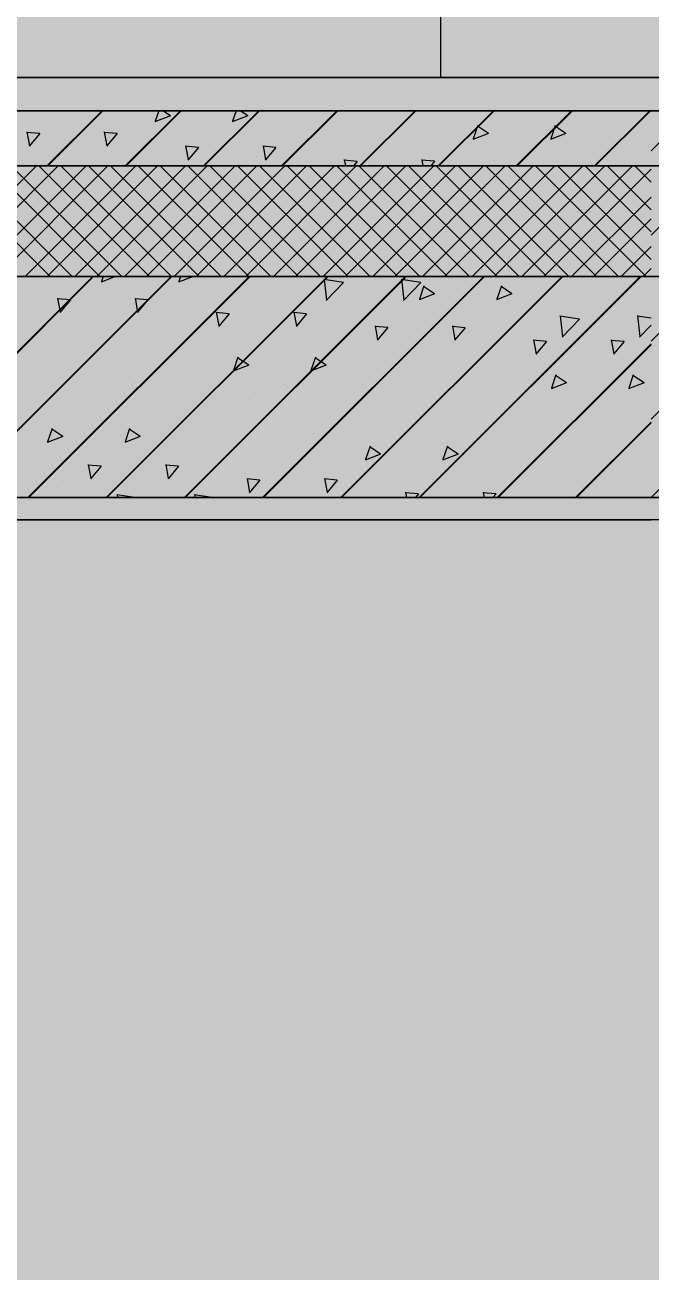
# Model space of a CAD drawing. Header units: inches. Extents: x 143994 to 247866, y 243815 to 272761.
# Drawn here: x 229372 to 229938, y 263046 to 264174 of the extents above; entities that cross this region are included whole.
import ezdxf

# ---------------------------------------------------------------- set-up
doc = ezdxf.new("R2010")
doc.units = ezdxf.units.IN
doc.header["$LTSCALE"] = 1000
doc.header["$MEASUREMENT"] = 0
doc.linetypes.add('DASH', pattern=[0.35, 0.25, -0.1])
doc.layers.get('DEFPOINTS').update_dxf_attribs({"color": 62})
for name, color, linetype in [('0-p5', 5, 'Continuous'), ('0-p7', 7, 'Continuous'), ('0-p9', 9, 'Continuous'), ('0-建筑1F', 127, 'Continuous'), ('0-建筑2F', 127, 'Continuous'), ('00给水管件', 32, 'Continuous'), ('A-S-face(建筑粉刷线)', 136, 'Continuous'), ('A-Wall-Patn', 255, 'Continuous'), ('PUB_HATCH', 8, 'Continuous')]:
    doc.layers.add(name, color=color, linetype=linetype)
for name, color, linetype, lineweight in [('A-M-Stone', 11, 'Continuous', 15), ('A-Wall', 254, 'Continuous', 35), ('W-保温层', 8, 'Continuous', 13)]:
    doc.layers.add(name, color=color, linetype=linetype, lineweight=lineweight)
doc.styles.get("Standard").update_dxf_attribs({"font": 'arial.ttf'})
doc.linetypes.add('R_WATER_SUPPLY', pattern='A,3,-0.2,["R",Standard,S=0.3,R=0,X=-0.1,Y=-0.15],-0.2', length=3.4)

# ---------------------------------------------------------------- blocks, each defined once
blk = doc.blocks.new('144')
at = {"layer": 'A-M-Stone', "color": 127}
blk.add_line((645386.9, -376030.3), (644686.9, -376030.3), dxfattribs=at)
at = {"layer": 'A-S-face(建筑粉刷线)', "color": 127}
blk.add_line((644686.9, -376430.3), (645386.9, -376430.3), dxfattribs=at)
at = {"layer": 'A-Wall', "color": 127}
for p, q in [((645386.9, -376060.3), (644686.9, -376060.3)), ((644686.9, -376110.3), (645386.9, -376110.3)), ((645386.9, -376210.3), (644686.9, -376210.3)), ((644686.9, -376410.3), (645386.9, -376410.3))]:
    blk.add_line(p, q, dxfattribs=at)
at = {"layer": 'PUB_HATCH', "color": 127, "linetype": 'Continuous'}
for p, q in [((644891.5, -376060.3), (644841.5, -376110.3)), ((644861.9, -376068.3), (644861.9, -376068.3)), ((644962.3, -376060.3), (644912.3, -376110.3)), ((644952.4, -376064.9), (644938.4, -376070.3)), ((644941.9, -376060.3), (644938.7, -376069.8)), ((644952.4, -376064.9), (644945.6, -376060.3)), ((644969.9, -376069.8), (644969.9, -376069.8)), ((645033, -376060.3), (644983, -376110.3)), ((645103.7, -376060.3), (645053.7, -376110.3)), ((645174.4, -376060.3), (645124.4, -376110.3)), ((645245.1, -376060.3), (645195.1, -376110.3)), ((645315.8, -376060.3), (645265.8, -376110.3)), ((645386.5, -376060.3), (645336.5, -376110.3)), ((645370.7, -376066.1), (645370.7, -376066.1)), ((645386.9, -376096.5), (645423.2, -376060.3)), ((644834.4, -376081), (644822.4, -376079.9)), ((644822.7, -376079.4), (644825, -376092)), ((644834.4, -376081), (644824.7, -376092.5)), ((645173.4, -376071.3), (645173.4, -376071.3)), ((645239.9, -376080.9), (645225.9, -376086.3)), ((645230.2, -376073.7), (645226.2, -376085.8)), ((645239.9, -376080.9), (645229.9, -376074.2)), ((645268.1, -376080.2), (645268.1, -376080.2)), ((644843.6, -376086.4), (644843.6, -376086.4)), ((644966.2, -376092), (644968.5, -376104.5)), ((645056.7, -376091.3), (645056.7, -376091.3)), ((644923.3, -376096.8), (644923.3, -376096.8)), ((644977.8, -376093.5), (644965.9, -376092.5)), ((644977.8, -376093.5), (644968.2, -376105)), ((645030.1, -376101.3), (645030.1, -376101.3)), ((645167, -376093), (645167, -376093)), ((645295.2, -376098.9), (645295.2, -376098.9)), ((645063.2, -376108), (645063.2, -376108)), ((645121.3, -376106.1), (645109.3, -376105)), ((645109.6, -376104.5), (645110.7, -376110.3)), ((645121.3, -376106.1), (645117.8, -376110.3)), ((645136.8, -376105.8), (645136.8, -376105.8)), ((645245.1, -376105.5), (645245.1, -376105.5)), ((644883, -376210.3), (644686.9, -376406.3)), ((644953.7, -376210.3), (644753.7, -376410.3)), ((645024.4, -376210.3), (644824.4, -376410.3)), ((644902.9, -376210.3), (644889.8, -376215.3)), ((644891.6, -376210.3), (644890.1, -376214.8)), ((645095.1, -376210.3), (644895.1, -376410.3)), ((645165.8, -376210.3), (644965.8, -376410.3)), ((644990.5, -376211), (644990.5, -376211)), ((645236.5, -376210.3), (645036.5, -376410.3)), ((645108.8, -376215.7), (645091, -376213)), ((645091.3, -376212.6), (645093.5, -376231.6)), ((645108.8, -376215.7), (645093.2, -376231.9)), ((645307.2, -376210.3), (645107.2, -376410.3)), ((645377.9, -376210.3), (645177.9, -376410.3)), ((645203.8, -376212), (645203.8, -376212)), ((645263.2, -376213.4), (645263.2, -376213.4)), ((645310.6, -376216.5), (645310.6, -376216.5)), ((644864.6, -376227.5), (644864.6, -376227.5)), ((644940.4, -376217.6), (644940.4, -376217.6)), ((645064.4, -376225.2), (645064.4, -376225.2)), ((645162.2, -376226.2), (645162.2, -376226.2)), ((645191.2, -376226), (645177.2, -376231.3)), ((645181.6, -376218.8), (645177.5, -376230.8)), ((645191.2, -376226), (645181.3, -376219.3)), ((644862.1, -376231.4), (644850.2, -376230.4)), ((644850.5, -376229.9), (644852.8, -376242.4)), ((644862.1, -376231.4), (644852.5, -376242.9)), ((644947.8, -376245.2), (644947.8, -376245.2)), ((645005.6, -376244), (644993.6, -376242.9)), ((644993.9, -376242.4), (644996.3, -376255)), ((645005.6, -376244), (644996, -376255.5)), ((645058.3, -376241.2), (645058.3, -376241.2)), ((645322.2, -376248.8), (645304.4, -376246.1)), ((645304.7, -376245.7), (645306.9, -376264.7)), ((645322.2, -376248.8), (645306.6, -376265)), ((645316.3, -376240), (645316.3, -376240)), ((644955.6, -376255.3), (644955.6, -376255.3)), ((645149, -376256.5), (645137.1, -376255.5)), ((645137.4, -376255), (645139.7, -376267.5)), ((645149, -376256.5), (645139.4, -376268)), ((645190, -376256.6), (645190, -376256.6)), ((644831.1, -376265.3), (644831.1, -376265.3)), ((644854.6, -376268.1), (644854.6, -376268.1)), ((645139.9, -376263.2), (645139.9, -376263.2)), ((645386.9, -376272), (645248.6, -376410.3)), ((645292.5, -376269.1), (645280.5, -376268)), ((645280.8, -376267.5), (645283.2, -376280.1)), ((645292.5, -376269.1), (645282.9, -376280.6)), ((645363.5, -376265.9), (645363.5, -376265.9)), ((645013.5, -376283.3), (645009.5, -376295.3)), ((645023.2, -376290.5), (645013.2, -376283.8)), ((645064.2, -376273.2), (645064.2, -376273.2)), ((645260.8, -376280), (645260.8, -376280)), ((644937.8, -376289.8), (644937.8, -376289.8)), ((645023.2, -376290.5), (645009.2, -376295.8)), ((645159.7, -376292.8), (645159.7, -376292.8)), ((644844.6, -376300.7), (644844.6, -376300.7)), ((644887.8, -376296.4), (644887.8, -376296.4)), ((644951.3, -376305.2), (644951.3, -376305.2)), ((645289.4, -376304.5), (645289.4, -376304.5)), ((645310.6, -376306.5), (645296.6, -376311.9)), ((645300.9, -376299.3), (645296.9, -376311.4)), ((645310.6, -376306.5), (645300.6, -376299.8)), ((645055.9, -376307.8), (645055.9, -376307.8)), ((645058.1, -376309.7), (645058.1, -376309.7)), ((645164.9, -376314.2), (645164.9, -376314.2)), ((645339.4, -376308.9), (645339.4, -376308.9)), ((644953.2, -376321.8), (644953.2, -376321.8)), ((645172.8, -376324.5), (645172.8, -376324.5)), ((645263.7, -376318.9), (645263.7, -376318.9)), ((645271.6, -376318.7), (645271.6, -376318.7)), ((645378.4, -376323.2), (645378.4, -376323.2)), ((644852.2, -376334.6), (644852.2, -376334.6)), ((645137.4, -376335.5), (645137.4, -376335.5)), ((645361, -376332.4), (645361, -376332.4)), ((644845.5, -376347.8), (644841.4, -376359.9)), ((644855.1, -376355), (644845.2, -376348.3)), ((645056.1, -376344.5), (645056.1, -376344.5)), ((645087.3, -376342.1), (645087.3, -376342.1)), ((645258.3, -376346.5), (645258.3, -376346.5)), ((645386.9, -376342.7), (645319.4, -376410.3)), ((644855.1, -376355), (644841.1, -376360.4)), ((645011.5, -376352.1), (645011.5, -376352.1)), ((645157.3, -376359.3), (645157.3, -376359.3)), ((644885.2, -376368.7), (644885.2, -376368.7)), ((644939.5, -376364.6), (644939.5, -376364.6)), ((645053.4, -376374.3), (645053.4, -376374.3)), ((645142.5, -376371), (645128.5, -376376.4)), ((645132.9, -376363.8), (645128.8, -376375.9)), ((645142.5, -376371), (645132.6, -376364.3)), ((644822.9, -376384.6), (644822.9, -376384.6)), ((644835.2, -376375.3), (644835.2, -376375.3)), ((644869.4, -376380), (644869.4, -376380)), ((644889.9, -376381.9), (644877.9, -376380.8)), ((644878.2, -376380.3), (644880.5, -376392.9)), ((644889.9, -376381.9), (644880.3, -376393.4)), ((644976.1, -376384.5), (644976.1, -376384.5)), ((645336.9, -376381.2), (645336.9, -376381.2)), ((645365.8, -376374.5), (645365.8, -376374.5)), ((644950.7, -376388.4), (644950.7, -376388.4)), ((645033.3, -376394.4), (645021.4, -376393.4)), ((645021.7, -376392.9), (645024, -376405.4)), ((645033.3, -376394.4), (645023.7, -376405.9)), ((645082.9, -376389), (645082.9, -376389)), ((645189.7, -376393.5), (645189.7, -376393.5)), ((645249.2, -376394.5), (645249.2, -376394.5)), ((645286.8, -376387.8), (645286.8, -376387.8)), ((644849.7, -376401.2), (644849.7, -376401.2)), ((644920.2, -376410.3), (644904, -376407.8)), ((644904.3, -376407.4), (644904.7, -376410.3)), ((644911.6, -376406.8), (644911.6, -376406.8)), ((645176.8, -376407), (645164.8, -376405.9)), ((645165.1, -376405.4), (645166, -376410.3)), ((645176.8, -376407), (645174, -376410.3)), ((645211.1, -376397.8), (645211.1, -376397.8)), ((645296.4, -376398), (645296.4, -376398)), ((645358.6, -376399), (645358.6, -376399))]:
    blk.add_line(p, q, dxfattribs=at)
at = {"layer": 'W-保温层', "color": 127, "linetype": 'Continuous'}
for p, q in [((644851.1, -376110.3), (644751.1, -376210.3)), ((644763.5, -376110.3), (644863.5, -376210.3)), ((644896, -376110.3), (644796, -376210.3)), ((644808.4, -376110.3), (644908.4, -376210.3)), ((644940.9, -376110.3), (644840.9, -376210.3)), ((644853.3, -376110.3), (644953.3, -376210.3)), ((644985.8, -376110.3), (644885.8, -376210.3)), ((644898.2, -376110.3), (644998.2, -376210.3)), ((645030.7, -376110.3), (644930.7, -376210.3)), ((644943.1, -376110.3), (645043.1, -376210.3)), ((645075.6, -376110.3), (644975.6, -376210.3)), ((644988, -376110.3), (645088, -376210.3)), ((645120.5, -376110.3), (645020.5, -376210.3)), ((645032.9, -376110.3), (645132.9, -376210.3)), ((645165.4, -376110.3), (645065.4, -376210.3)), ((645077.8, -376110.3), (645177.8, -376210.3)), ((645210.3, -376110.3), (645110.3, -376210.3)), ((645122.7, -376110.3), (645222.7, -376210.3)), ((645255.2, -376110.3), (645155.2, -376210.3)), ((645167.6, -376110.3), (645267.6, -376210.3)), ((645300.1, -376110.3), (645200.1, -376210.3)), ((645212.5, -376110.3), (645312.5, -376210.3)), ((645345, -376110.3), (645245, -376210.3)), ((645257.4, -376110.3), (645357.4, -376210.3)), ((645386.9, -376113.3), (645289.9, -376210.3)), ((645302.3, -376110.3), (645386.9, -376194.9)), ((645347.2, -376110.3), (645386.9, -376150)), ((645386.9, -376158.2), (645334.8, -376210.3)), ((645386.9, -376203.1), (645379.7, -376210.3))]:
    blk.add_line(p, q, dxfattribs=at)
blk = doc.blocks.new('1442323')
at = {"layer": 'A-M-Stone', "color": 127}
for p, q in [((687436.9, -376119.3), (686736.9, -376119.3)), ((688216.9, -376119.3), (687436.9, -376119.3))]:
    blk.add_line(p, q, dxfattribs=at)
at = {"layer": 'A-S-face(建筑粉刷线)', "color": 127}
for p, q in [((687436.9, -376519.3), (686736.9, -376519.3)), ((687811.9, -376519.3), (687436.9, -376519.3))]:
    blk.add_line(p, q, dxfattribs=at)
at = {"layer": 'A-Wall', "color": 127}
for p, q in [((687436.9, -376149.3), (686736.9, -376149.3)), ((688186.9, -376149.3), (687436.9, -376149.3)), ((686736.9, -376199.3), (687436.9, -376199.3)), ((687436.9, -376199.3), (688136.9, -376199.3)), ((687436.9, -376299.3), (686736.9, -376299.3)), ((688036.9, -376299.3), (687436.9, -376299.3)), ((686736.9, -376499.3), (687436.9, -376499.3)), ((687436.9, -376499.3), (687836.9, -376499.3))]:
    blk.add_line(p, q, dxfattribs=at)
at = {"layer": 'PUB_HATCH', "color": 127, "linetype": 'Continuous'}
for p, q in [((686940.8, -376149.3), (686890.8, -376199.3)), ((687011.5, -376149.3), (686961.5, -376199.3)), ((686981.9, -376157.4), (686981.9, -376157.4)), ((687082.3, -376149.3), (687032.3, -376199.3)), ((687072.4, -376153.9), (687058.4, -376159.3)), ((687061.9, -376149.3), (687058.7, -376158.8)), ((687072.4, -376153.9), (687065.6, -376149.3)), ((687089.9, -376158.8), (687089.9, -376158.8)), ((687153, -376149.3), (687103, -376199.3)), ((687223.7, -376149.3), (687173.7, -376199.3)), ((687294.4, -376149.3), (687244.4, -376199.3)), ((687365.1, -376149.3), (687315.1, -376199.3)), ((687435.8, -376149.3), (687385.8, -376199.3)), ((686954.4, -376170), (686942.4, -376169)), ((686942.7, -376168.5), (686945, -376181)), ((686954.4, -376170), (686944.7, -376181.5)), ((687293.4, -376160.3), (687293.4, -376160.3)), ((687359.9, -376170), (687345.9, -376175.3)), ((687350.2, -376162.8), (687346.2, -376174.8)), ((687359.9, -376170), (687349.9, -376163.3)), ((687388.1, -376169.2), (687388.1, -376169.2)), ((686878, -376172.3), (686878, -376172.3)), ((686913.5, -376182), (686913.5, -376182)), ((686936.6, -376181.3), (686936.6, -376181.3)), ((686963.6, -376175.4), (686963.6, -376175.4)), ((687097.8, -376182.6), (687085.9, -376181.5)), ((687086.2, -376181), (687088.5, -376193.6)), ((687097.8, -376182.6), (687088.2, -376194.1)), ((687176.7, -376180.3), (687176.7, -376180.3)), ((687287, -376182), (687287, -376182)), ((687043.3, -376185.8), (687043.3, -376185.8)), ((687150.1, -376190.3), (687150.1, -376190.3)), ((687229.6, -376193.6), (687230.7, -376199.3)), ((687415.2, -376187.9), (687415.2, -376187.9)), ((687183.2, -376197), (687183.2, -376197)), ((687241.3, -376195.1), (687229.3, -376194.1)), ((687241.3, -376195.1), (687237.8, -376199.3)), ((687256.8, -376194.8), (687256.8, -376194.8)), ((687365.1, -376194.5), (687365.1, -376194.5)), ((686932.3, -376299.3), (686736.9, -376494.6)), ((687003, -376299.3), (686803, -376499.3)), ((686873.1, -376305.5), (686873.1, -376305.5)), ((687073.7, -376299.3), (686873.7, -376499.3)), ((687144.4, -376299.3), (686944.4, -376499.3)), ((687022.9, -376299.3), (687009.8, -376304.4)), ((687011.6, -376299.3), (687010.1, -376303.9)), ((687215.1, -376299.3), (687015.1, -376499.3)), ((687060.4, -376306.6), (687060.4, -376306.6)), ((687285.8, -376299.3), (687085.8, -376499.3)), ((687110.5, -376300), (687110.5, -376300)), ((687356.5, -376299.3), (687156.5, -376499.3)), ((687228.8, -376304.7), (687211, -376302)), ((687211.3, -376301.6), (687213.5, -376320.6)), ((687228.8, -376304.7), (687213.2, -376321)), ((687427.2, -376299.3), (687227.2, -376499.3)), ((687323.8, -376301), (687323.8, -376301)), ((687383.2, -376302.4), (687383.2, -376302.4)), ((687430.6, -376305.5), (687430.6, -376305.5)), ((687436.9, -376357.7), (687495.3, -376299.3)), ((687436.9, -376428.4), (687566, -376299.3)), ((687436.9, -376499.1), (687636.7, -376299.3)), ((686903.2, -376310.4), (686903.2, -376310.4)), ((686984.6, -376316.6), (686984.6, -376316.6)), ((687184.4, -376314.2), (687184.4, -376314.2)), ((687282.2, -376315.2), (687282.2, -376315.2)), ((687311.2, -376315), (687297.2, -376320.4)), ((687301.6, -376307.8), (687297.5, -376319.9)), ((687311.2, -376315), (687301.3, -376308.3)), ((686982.1, -376320.5), (686970.2, -376319.4)), ((686970.5, -376318.9), (686972.8, -376331.4)), ((686982.1, -376320.5), (686972.5, -376331.9)), ((687436.3, -376329.1), (687436.3, -376329.1)), ((687067.8, -376334.3), (687067.8, -376334.3)), ((687125.6, -376333), (687113.6, -376332)), ((687113.9, -376331.5), (687116.3, -376344)), ((687125.6, -376333), (687116, -376344.5)), ((687178.3, -376330.2), (687178.3, -376330.2)), ((687436.9, -376337), (687424.4, -376335.1)), ((687424.7, -376334.7), (687426.9, -376353.7)), ((687075.6, -376344.3), (687075.6, -376344.3)), ((687269, -376345.6), (687257.1, -376344.5)), ((687257.4, -376344), (687259.7, -376356.5)), ((687269, -376345.6), (687259.4, -376357)), ((687310, -376345.7), (687310, -376345.7)), ((687436.9, -376343.3), (687426.6, -376354.1)), ((686951.1, -376354.3), (686951.1, -376354.3)), ((686974.6, -376357.1), (686974.6, -376357.1)), ((687184.2, -376362.2), (687184.2, -376362.2)), ((687259.9, -376352.3), (687259.9, -376352.3)), ((687436.9, -376360.3), (687297.9, -376499.3)), ((687412.5, -376358.1), (687400.5, -376357.1)), ((687400.8, -376356.6), (687403.2, -376369.1)), ((687412.5, -376358.1), (687402.9, -376369.6)), ((687133.5, -376372.3), (687129.5, -376384.4)), ((687143.2, -376379.5), (687133.2, -376372.8)), ((687380.8, -376369), (687380.8, -376369)), ((687007.8, -376385.5), (687007.8, -376385.5)), ((687057.8, -376378.9), (687057.8, -376378.9)), ((687143.2, -376379.5), (687129.2, -376384.9)), ((687279.7, -376381.8), (687279.7, -376381.8)), ((686932, -376395.4), (686932, -376395.4)), ((686964.6, -376389.7), (686964.6, -376389.7)), ((687071.3, -376394.2), (687071.3, -376394.2)), ((687175.9, -376396.8), (687175.9, -376396.8)), ((687409.4, -376393.5), (687409.4, -376393.5)), ((687430.6, -376395.5), (687416.6, -376400.9)), ((687420.9, -376388.3), (687416.9, -376400.4)), ((687430.6, -376395.5), (687420.6, -376388.8)), ((687178.1, -376398.7), (687178.1, -376398.7)), ((687284.9, -376403.2), (687284.9, -376403.2)), ((687383.7, -376407.9), (687383.7, -376407.9)), ((687391.6, -376407.7), (687391.6, -376407.7)), ((687073.2, -376410.9), (687073.2, -376410.9)), ((687292.8, -376413.6), (687292.8, -376413.6)), ((686972.2, -376423.7), (686972.2, -376423.7)), ((687257.4, -376424.6), (687257.4, -376424.6)), ((686965.5, -376436.8), (686961.4, -376448.9)), ((686975.1, -376444), (686965.2, -376437.3)), ((687131.5, -376441.1), (687131.5, -376441.1)), ((687176.1, -376433.6), (687176.1, -376433.6)), ((687207.3, -376431.2), (687207.3, -376431.2)), ((687436.9, -376431), (687368.6, -376499.3)), ((687378.3, -376435.6), (687378.3, -376435.6)), ((686975.1, -376444), (686961.1, -376449.4)), ((687252.9, -376452.8), (687248.8, -376464.9)), ((687262.5, -376460), (687252.6, -376453.3)), ((687277.3, -376448.4), (687277.3, -376448.4)), ((686882.6, -376464.5), (686882.6, -376464.5)), ((686955.2, -376464.3), (686955.2, -376464.3)), ((687005.2, -376457.8), (687005.2, -376457.8)), ((687059.5, -376453.6), (687059.5, -376453.6)), ((687173.4, -376463.4), (687173.4, -376463.4)), ((687262.5, -376460), (687248.5, -376465.4)), ((686879.4, -376474.3), (686879.4, -376474.3)), ((686942.9, -376473.6), (686942.9, -376473.6)), ((686989.4, -376469), (686989.4, -376469)), ((687009.9, -376470.9), (686997.9, -376469.9)), ((686998.2, -376469.3), (687000.5, -376481.9)), ((687009.9, -376470.9), (687000.3, -376482.4)), ((687096.1, -376473.5), (687096.1, -376473.5)), ((687070.7, -376477.4), (687070.7, -376477.4)), ((687153.3, -376483.4), (687141.4, -376482.4)), ((687141.7, -376481.9), (687144, -376494.4)), ((687153.3, -376483.4), (687143.7, -376494.9)), ((687202.9, -376478), (687202.9, -376478)), ((687309.7, -376482.5), (687309.7, -376482.5)), ((687331.1, -376486.8), (687331.1, -376486.8)), ((687369.2, -376483.5), (687369.2, -376483.5)), ((687406.8, -376476.8), (687406.8, -376476.8)), ((687416.4, -376487), (687416.4, -376487)), ((686924.8, -376491.3), (686924.8, -376491.3)), ((686969.7, -376490.2), (686969.7, -376490.2)), ((687040.2, -376499.3), (687024, -376496.8)), ((687024.3, -376496.4), (687024.7, -376499.3)), ((687031.6, -376495.9), (687031.6, -376495.9)), ((687296.8, -376496), (687284.8, -376495)), ((687285.1, -376494.4), (687286, -376499.3)), ((687296.8, -376496), (687294, -376499.3))]:
    blk.add_line(p, q, dxfattribs=at)
at = {"layer": 'W-保温层', "color": 127, "linetype": 'Continuous'}
for p, q in [((686881.3, -376199.3), (686786.9, -376293.7)), ((686793.7, -376199.3), (686893.7, -376299.3)), ((686926.2, -376199.3), (686826.2, -376299.3)), ((686838.6, -376199.3), (686938.6, -376299.3)), ((686971.1, -376199.3), (686871.1, -376299.3)), ((686883.5, -376199.3), (686983.5, -376299.3)), ((687016, -376199.3), (686916, -376299.3)), ((686928.4, -376199.3), (687028.4, -376299.3)), ((687060.9, -376199.3), (686960.9, -376299.3)), ((686973.3, -376199.3), (687073.3, -376299.3)), ((687105.8, -376199.3), (687005.8, -376299.3)), ((687018.2, -376199.3), (687118.2, -376299.3)), ((687150.7, -376199.3), (687050.7, -376299.3)), ((687063.1, -376199.3), (687163.1, -376299.3)), ((687195.6, -376199.3), (687095.6, -376299.3)), ((687108, -376199.3), (687208, -376299.3)), ((687240.5, -376199.3), (687140.5, -376299.3)), ((687152.9, -376199.3), (687252.9, -376299.3)), ((687285.4, -376199.3), (687185.4, -376299.3)), ((687197.8, -376199.3), (687297.8, -376299.3)), ((687330.3, -376199.3), (687230.3, -376299.3)), ((687242.7, -376199.3), (687342.7, -376299.3)), ((687375.2, -376199.3), (687275.2, -376299.3)), ((687287.6, -376199.3), (687387.6, -376299.3)), ((687420.1, -376199.3), (687320.1, -376299.3)), ((687332.5, -376199.3), (687432.5, -376299.3)), ((687377.4, -376199.3), (687436.9, -376258.8)), ((687422.3, -376199.3), (687436.9, -376213.9)), ((687436.9, -376261.9), (687499.5, -376199.3)), ((687436.9, -376227.4), (687365, -376299.3)), ((687436.9, -376272.3), (687409.9, -376299.3))]:
    blk.add_line(p, q, dxfattribs=at)
blk = doc.blocks.new('角阀4')
at = {"layer": '00给水管件'}
for p, q in [((-1796174.7, -258911.5), (-1796091, -258911.5)), ((-1796132.8, -258992.3), (-1796132.8, -258911.5))]:
    blk.add_line(p, q, dxfattribs=at)
blk.add_circle((-1796132.8, -258992.3), 37.9, dxfattribs=at)
blk = doc.blocks.new('A$C6F0D20D9')
at = {"layer": '00给水管件', "linetype": 'R_WATER_SUPPLY', "xscale": -1, "rotation": 90.00024275801658}
blk.add_blockref('角阀4', (-259069.8, -1796308.9), dxfattribs=at)
blk = doc.blocks.new('A$C774F656B')
at = {"layer": '0-p5', "linetype": 'DASH', "ltscale": 5}
for points in [[(-165, 0), (555, 0), (555, 920), (-165, 920)], [(75, 240), (315, 240), (315, 680), (75, 680)]]:
    blk.add_lwpolyline(points, close=True, dxfattribs=at)
at = {"layer": '0-p7'}
blk.add_lwpolyline([(45, 210), (345, 210), (345, 710), (45, 710)], close=True, dxfattribs=at)
at = {"layer": '0-p9'}
for points in [[(90, 667.5, 1), (90, 652.5), (168.8, 652.5, 1), (168.8, 667.5)], [(300, 667.5, -1), (300, 652.5), (221.3, 652.5, -1), (221.3, 667.5)], [(90, 622.5, 1), (90, 607.5), (168.8, 607.5, 1), (168.8, 622.5)], [(300, 622.5, -1), (300, 607.5), (221.3, 607.5, -1), (221.3, 622.5)], [(90, 577.5, 1), (90, 562.5), (168.8, 562.5, 1), (168.8, 577.5)], [(300, 577.5, -1), (300, 562.5), (221.3, 562.5, -1), (221.3, 577.5)], [(90, 532.5, 1), (90, 517.5), (168.8, 517.5, 1), (168.8, 532.5)], [(300, 532.5, -1), (300, 517.5), (221.3, 517.5, -1), (221.3, 532.5)], [(90, 487.5, 1), (90, 472.5), (168.8, 472.5, 1), (168.8, 487.5)], [(300, 487.5, -1), (300, 472.5), (221.3, 472.5, -1), (221.3, 487.5)], [(90, 442.5, 1), (90, 427.5), (168.8, 427.5, 1), (168.8, 442.5)], [(300, 442.5, -1), (300, 427.5), (221.3, 427.5, -1), (221.3, 442.5)], [(90, 397.5, 1), (90, 382.5), (168.8, 382.5, 1), (168.8, 397.5)], [(300, 397.5, -1), (300, 382.5), (221.3, 382.5, -1), (221.3, 397.5)], [(90, 352.5, 1), (90, 337.5), (168.8, 337.5, 1), (168.8, 352.5)], [(300, 352.5, -1), (300, 337.5), (221.3, 337.5, -1), (221.3, 352.5)], [(90, 307.5, 1), (90, 292.5), (168.8, 292.5, 1), (168.8, 307.5)], [(300, 307.5, -1), (300, 292.5), (221.3, 292.5, -1), (221.3, 307.5)], [(90, 247.5, -1), (90, 262.5), (168.8, 262.5, -1), (168.8, 247.5)], [(300, 247.5, 1), (300, 262.5), (221.3, 262.5, 1), (221.3, 247.5)]]:
    blk.add_lwpolyline(points, format="xyb", close=True, dxfattribs=at)
blk = doc.blocks.new('FGHGD')
at = {"layer": 'DEFPOINTS', "xscale": -1}
blk.add_blockref('A$C774F656B', (-102941.5, 259334.4), dxfattribs=at)
at = {"layer": 'DEFPOINTS', "rotation": 270}
blk.add_blockref('A$C6F0D20D9', (-102789.7, 259304.4), dxfattribs=at)

msp = doc.modelspace()

# ---------------------------------------------------------------- hatches: boundary and pattern name
at = {"layer": 'DEFPOINTS'}
h = msp.add_hatch(dxfattribs=at)
h.set_pattern_fill('ANSI31', color=250)
h.set_pattern_definition([(45, (0, 0), (-1.122532015, 1.122532015), [])])
h.paths.add_polyline_path([(247866.03, 243814.78), (223286.02, 243814.78), (223286.02, 270814.78), (247866.03, 270814.78)])

# ---------------------------------------------------------------- linework, layer by layer
at = {"layer": 'A-Wall-Patn'}
for p, q in [((225238.2, 264096.1), (230688.2, 264096.1)), ((225588.2, 263746.1), (230338.2, 263746.1))]:
    msp.add_line(p, q, dxfattribs=at)
at = {"layer": 'A-Wall-Patn', "color": 11}
msp.add_lwpolyline([(215828.2, 253131.1), (215828.2, 260486.1), (217958.2, 260486.1), (217958.2, 264126.1), (222398.2, 264126.1), (222398.2, 264396.1), (223398.2, 264396.1), (223398.2, 260436.1), (225208.2, 260436.1), (225208.2, 264126.1), (230718.2, 264126.1), (230718.2, 258286.1), (232358.2, 258286.1), (232358.2, 261926.1), (237483.2, 261926.1), (237483.2, 262196.1), (238483.2, 262196.1), (238483.2, 261926.1), (242918.2, 261926.1), (242918.2, 258286.1), (245048.2, 258286.1), (245048.2, 250931.1)], dxfattribs=at)
at = {"layer": 'DEFPOINTS'}
msp.add_lwpolyline([(225358.2, 267801.1), (230468.15, 267801.1), (230468.15, 264126.1), (229238.2, 264126.1), (229238.2, 264226.1), (229218.2, 264226.1), (229218.2, 263946.1), (228698.2, 263946.1), (228698.2, 264066.1), (228638.2, 264066.1)], dxfattribs=at)

# ---------------------------------------------------------------- block references
at = {"layer": '0-建筑1F'}
msp.add_blockref('144', (-415448.72, 640156.38), dxfattribs=at)
at = {"layer": '0-建筑2F'}
msp.add_blockref('1442323', (-457498.72, 640245.41), dxfattribs=at)
at = {"layer": 'DEFPOINTS'}
msp.add_blockref('FGHGD', (333244.63, 4791.66), dxfattribs=at)

doc.saveas('drawing.dxf')
